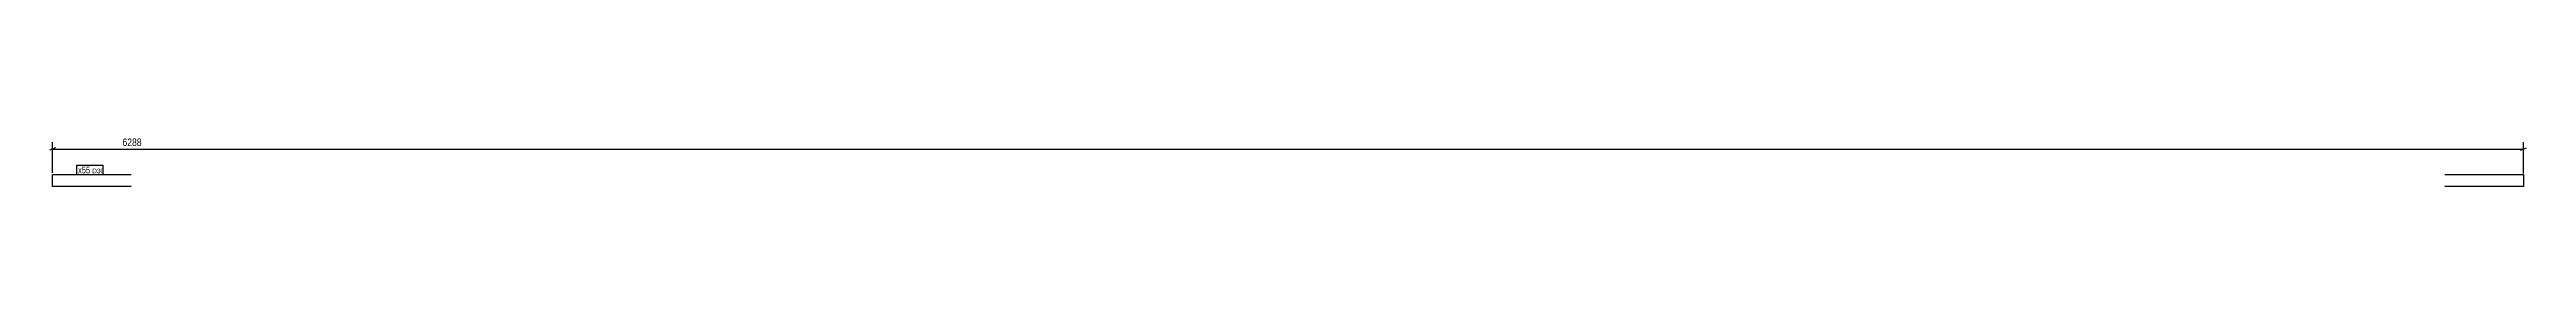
# Model space of a CAD drawing. Header units: millimetres. Extents: x 15 to 6318, y 15 to 142.
import ezdxf

# ---------------------------------------------------------------- set-up
doc = ezdxf.new("R2010")
doc.units = ezdxf.units.MM
for name, color, linetype in [('MÅLSÆTNING', 7, 'Continuous'), ('STÅL', 7, 'Continuous'), ('TEKST', 7, 'Continuous')]:
    doc.layers.add(name, color=color, linetype=linetype)
doc.styles.add('Arial Narrow', font='ARIALN.TTF', dxfattribs={"height": 0.2})

msp = doc.modelspace()

# ---------------------------------------------------------------- linework, layer by layer
at = {"layer": 'MÅLSÆTNING', "color": 7, "linetype": 'Continuous'}
for p, q in [((22.5, 50), (22.5, 127.7)), ((6311, 48), (6311, 127.7)), ((30, 113), (15, 107)), ((22.5, 110), (6311, 110)), ((6303.5, 107), (6318.5, 113))]:
    msp.add_line(p, q, dxfattribs=at)
at = {"layer": 'STÅL', "color": 2, "linetype": 'Continuous'}
for p, q in [((22.5, 45), (222.5, 45)), ((22.5, 15), (22.5, 45)), ((222.5, 15), (22.5, 15)), ((6111, 45), (6311, 45)), ((6311, 15), (6111, 15)), ((6311, 45), (6311, 15))]:
    msp.add_line(p, q, dxfattribs=at)

# ---------------------------------------------------------------- next in the draw order: wipeouts: each hides what was drawn before it
at = {"color": 0}
for points, layer in [([(6136.9, 113.7), (6136.9, 141.7), (196.6, 141.7), (196.6, 113.7)], 'MÅLSÆTNING'), ([(118.4, 48.5), (118.4, 66), (87.5, 66), (87.5, 48.5)], 'TEKST')]:
    msp.add_wipeout(points, dxfattribs=at).dxf.layer = layer

# ---------------------------------------------------------------- next in the draw order: texts
at = {"layer": 'MÅLSÆTNING', "color": 3, "style": 'Arial Narrow'}
msp.add_text('6288', height=19.09, dxfattribs=at).set_placement((200.6, 117.7))

# ---------------------------------------------------------------- next in the draw order: wipeouts: each hides what was drawn before it
at = {"color": 0}
msp.add_wipeout([(118.4, 48.5), (118.4, 66), (87.5, 66), (87.5, 48.5)], dxfattribs=at).dxf.layer = 'TEKST'

# ---------------------------------------------------------------- next in the draw order: linework, layer by layer
at = {"layer": 'TEKST', "color": 7, "linetype": 'Continuous'}
msp.add_line((84.5, 45.5), (84.5, 69), dxfattribs=at)

# ---------------------------------------------------------------- next in the draw order: wipeouts: each hides what was drawn before it
at = {"color": 0}
msp.add_wipeout([(148.8, 48.5), (148.8, 61), (123.7, 61), (123.7, 48.5)], dxfattribs=at).dxf.layer = 'TEKST'

# ---------------------------------------------------------------- next in the draw order: wipeouts: each hides what was drawn before it
msp.add_wipeout([(148.8, 48.5), (148.8, 61), (123.7, 61), (123.7, 48.5)], dxfattribs=at).dxf.layer = 'TEKST'

# ---------------------------------------------------------------- next in the draw order: linework, layer by layer
at = {"layer": 'TEKST', "color": 7, "linetype": 'Continuous'}
for p, q in [((84.5, 69), (151.8, 69)), ((151.8, 45.5), (151.8, 69)), ((84.5, 45.5), (151.8, 45.5))]:
    msp.add_line(p, q, dxfattribs=at)

# ---------------------------------------------------------------- next in the draw order: texts
at = {"layer": 'TEKST', "color": 3, "style": 'Arial Narrow'}
for s, height, p in [('x55', 16.7, (87.5, 48.5)), ('D30', 11.93, (123.7, 48.5))]:
    msp.add_text(s, height=height, dxfattribs=at).set_placement(p)

doc.saveas('drawing.dxf')
